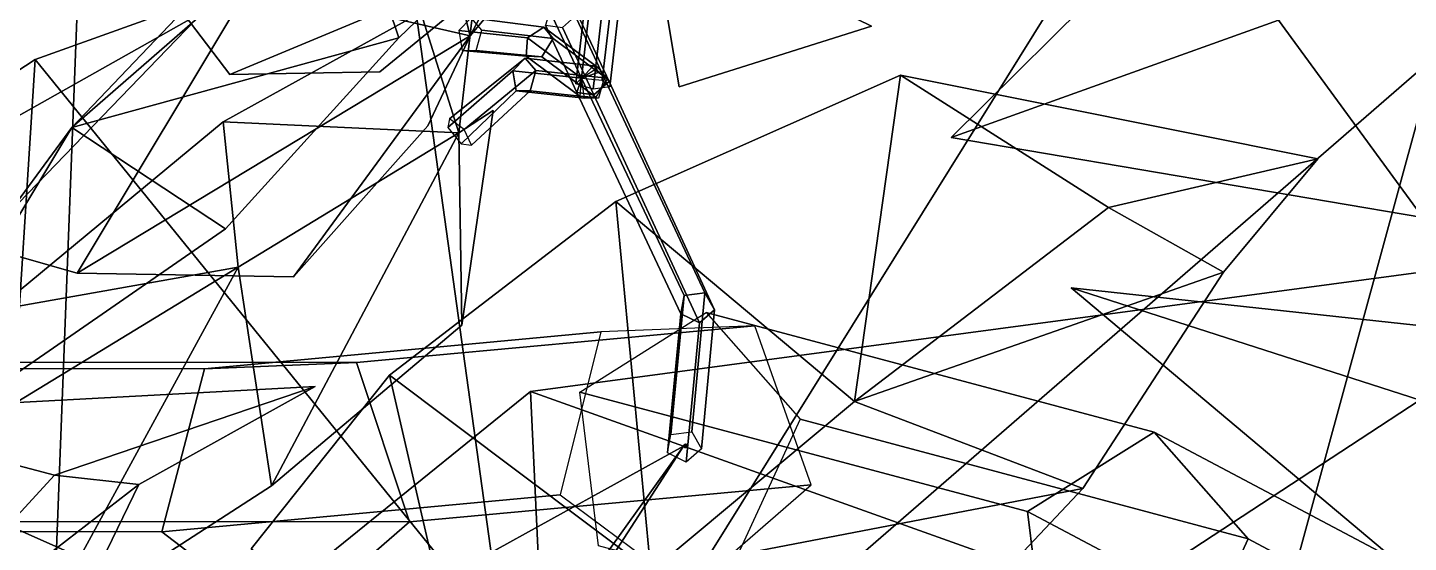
# Model space of a CAD drawing. Header units: metres. Extents: x -208 to 315, y -224 to 287.
# Drawn here: x 107.14 to 137.41, y 128.33 to 139.6 of the extents above; entities that cross this region are included whole.
import ezdxf

# ---------------------------------------------------------------- set-up
doc = ezdxf.new("R2010")
doc.units = ezdxf.units.M

msp = doc.modelspace()

# ---------------------------------------------------------------- linework, layer by layer
at = {"layer": 'Breeder_Intrnd', "color": 3}
for points in [[(122.02, 133.3609, 608.0786), (131.8342, 130.7452, 625.0714), (129.0605, 129.0043, 626.4053), (119.2463, 131.6201, 609.4126)], [(124.0793, 131.0261, 606.5298), (133.8935, 128.4103, 623.5225), (131.8342, 130.7452, 625.0714), (122.02, 133.3609, 608.0786)], [(111.0219, 132.1328, 589.5271), (119.7057, 132.9393, 608.637), (118.819, 129.3723, 609.1901), (110.0895, 128.5638, 589.9835)], [(114.3556, 132.2666, 587.8887), (123.0851, 133.0751, 607.0952), (119.7057, 132.9393, 608.637), (111.0219, 132.1328, 589.5271)], [(115.5146, 128.7815, 587.3173), (124.3185, 129.5933, 606.681), (123.0851, 133.0751, 607.0952), (114.3556, 132.2666, 587.8887)], [(105.0214, 132.2763, 568.8969), (114.3556, 132.2666, 587.8887), (111.0219, 132.1328, 589.5271), (101.6877, 132.1425, 570.5353)], [(106.1804, 128.7912, 568.3255), (115.5146, 128.7815, 587.3173), (114.3556, 132.2666, 587.8887), (105.0214, 132.2763, 568.8969)], [(101.6877, 132.1425, 570.5353), (111.0219, 132.1328, 589.5271), (110.0895, 128.5638, 589.9835), (100.7553, 128.5735, 570.9918)], [(119.2463, 131.6201, 609.4126), (129.0605, 129.0043, 626.4053), (129.4724, 125.6354, 625.6489), (119.6581, 128.2512, 608.6561)], [(122.628, 127.8862, 606.8847), (132.4422, 125.2704, 623.8774), (133.8935, 128.4103, 623.5225), (124.0793, 131.0261, 606.5298)], [(131.8342, 130.7452, 625.0714), (143.1471, 124.7561, 640.7779), (140.3734, 123.0152, 642.1119), (129.0605, 129.0043, 626.4053)], [(133.8935, 128.4103, 623.5225), (144.8621, 122.5615, 638.6962), (143.1471, 124.7561, 640.7779), (131.8342, 130.7452, 625.0714)], [(112.8382, 126.4585, 588.6315), (121.6421, 127.2703, 607.9952), (124.3185, 129.5933, 606.681), (115.5146, 128.7815, 587.3173)], [(110.0895, 128.5638, 589.9835), (118.819, 129.3723, 609.1901), (121.6421, 127.2703, 607.9952), (112.8382, 126.4585, 588.6315)], [(129.0605, 129.0043, 626.4053), (140.3734, 123.0152, 642.1119), (140.4409, 119.7866, 640.8225), (129.4724, 125.6354, 625.6489)], [(103.504, 126.4682, 569.6398), (112.8382, 126.4585, 588.6315), (115.5146, 128.7815, 587.3173), (106.1804, 128.7912, 568.3255)], [(100.7553, 128.5735, 570.9918), (110.0895, 128.5638, 589.9835), (112.8382, 126.4585, 588.6315), (103.504, 126.4682, 569.6398)], [(132.4422, 125.2704, 623.8774), (143.1992, 119.5077, 638.7236), (144.8621, 122.5615, 638.6962), (133.8935, 128.4103, 623.5225)]]:
    msp.add_3dface(points, dxfattribs=at)
at = {"layer": 'Breeder_Leaf', "color": 3}
for points in [[(89.7204, 136.2457, 86.4083), (69.6379, 202.2611, 64.5253), (113.9253, 174.6105, 73.4977)], [(89.7204, 136.2457, 86.4083), (113.9253, 174.6105, 73.4977), (69.6379, 202.2611, 64.5253)], [(154.0528, 159.7351, 98.03906), (89.7204, 136.2457, 86.4083), (113.9253, 174.6105, 73.4977)], [(154.0528, 159.7351, 98.03906), (113.9253, 174.6105, 73.4977), (89.7204, 136.2457, 86.4083)], [(89.7204, 136.2457, 86.4083), (154.0528, 159.7351, 98.03906), (132.1334, 117.4196, 105.927)], [(89.7204, 136.2457, 86.4083), (132.1334, 117.4196, 105.927), (154.0528, 159.7351, 98.03906)], [(107.3074, 138.9071, 146.5523), (141.2963, 151.0705, 141.5739), (130.2476, 110.6597, 157.3264)], [(107.3074, 138.9071, 146.5523), (130.2476, 110.6597, 157.3264), (141.2963, 151.0705, 141.5739)], [(130.2476, 110.6597, 157.3264), (141.2963, 151.0705, 141.5739), (162.5926, 133.1318, 142.7874)], [(130.2476, 110.6597, 157.3264), (162.5926, 133.1318, 142.7874), (141.2963, 151.0705, 141.5739)], [(95.6958, 131.6287, 228.0998), (114.1732, 150.6423, 226.1521), (118.1804, 121.7968, 240.9158)], [(95.6958, 131.6287, 228.0998), (118.1804, 121.7968, 240.9158), (114.1732, 150.6423, 226.1521)], [(118.1804, 121.7968, 240.9158), (114.1732, 150.6423, 226.1521), (133.483, 146.3416, 230.8463)], [(118.1804, 121.7968, 240.9158), (133.483, 146.3416, 230.8463), (114.1732, 150.6423, 226.1521)], [(133.483, 146.3416, 230.8463), (141.7182, 142.2077, 248.3609), (118.1804, 121.7968, 240.9158)], [(133.483, 146.3416, 230.8463), (118.1804, 121.7968, 240.9158), (141.7182, 142.2077, 248.3609)], [(115.3497, 145.3723, 627.457), (116.8436, 139.4226, 620.6005), (112.0145, 140.5326, 623.6674)], [(115.3497, 145.3723, 627.457), (112.0145, 140.5326, 623.6674), (116.8436, 139.4226, 620.6005)], [(115.3497, 145.3723, 627.457), (119.0946, 143.6965, 623.6519), (116.8436, 139.4226, 620.6005)], [(115.3497, 145.3723, 627.457), (116.8436, 139.4226, 620.6005), (119.0946, 143.6965, 623.6519)], [(127.3832, 137.1948, 690.0736), (134.6747, 144.418, 695.021), (134.5637, 139.7676, 692.591)], [(127.3832, 137.1948, 690.0736), (134.5637, 139.7676, 692.591), (134.6747, 144.418, 695.021)], [(108.3868, 143.9746, 176.6775), (74.4302, 108.7597, 167.5458), (78.5801, 140.8861, 157.9417)], [(108.3868, 143.9746, 176.6775), (78.5801, 140.8861, 157.9417), (74.4302, 108.7597, 167.5458)], [(74.4302, 108.7597, 167.5458), (108.3868, 143.9746, 176.6775), (107.0762, 109.9461, 182.8236)], [(74.4302, 108.7597, 167.5458), (107.0762, 109.9461, 182.8236), (108.3868, 143.9746, 176.6775)], [(116.8436, 139.4226, 620.6005), (119.0946, 143.6965, 623.6519), (119.5691, 142.6711, 619.3624)], [(116.8436, 139.4226, 620.6005), (119.5691, 142.6711, 619.3624), (119.0946, 143.6965, 623.6519)], [(142.0011, 142.6677, 691.0945), (137.725, 135.4455, 693.2221), (134.5637, 139.7676, 692.591)], [(142.0011, 142.6677, 691.0945), (134.5637, 139.7676, 692.591), (137.725, 135.4455, 693.2221)], [(118.1487, 141.319, 620.2778), (111.5745, 138.5735, 620.7775), (108.6913, 142.375, 623.5412)], [(118.1487, 141.319, 620.2778), (108.6913, 142.375, 623.5412), (111.5745, 138.5735, 620.7775)], [(118.1804, 121.7968, 240.9158), (141.7182, 142.2077, 248.3609), (135.6362, 119.3306, 259.7283)], [(118.1804, 121.7968, 240.9158), (135.6362, 119.3306, 259.7283), (141.7182, 142.2077, 248.3609)], [(120.8061, 141.9992, 618.2952), (125.6393, 139.632, 616.3764), (121.428, 138.3034, 615.9567)], [(120.8061, 141.9992, 618.2952), (121.428, 138.3034, 615.9567), (125.6393, 139.632, 616.3764)], [(112.0145, 140.5326, 623.6674), (103.3046, 135.6259, 624.7575), (106.5903, 141.7696, 627.1279)], [(112.0145, 140.5326, 623.6674), (106.5903, 141.7696, 627.1279), (103.3046, 135.6259, 624.7575)], [(116.5963, 137.296, 619.925), (115.7629, 139.9332, 624.9246), (117.087, 141.5495, 621.0117)], [(116.5963, 137.296, 619.925), (117.087, 141.5495, 621.0117), (115.7629, 139.9332, 624.9246)], [(118.1487, 141.319, 620.2778), (114.8622, 138.6375, 617.2852), (111.5745, 138.5735, 620.7775)], [(118.1487, 141.319, 620.2778), (111.5745, 138.5735, 620.7775), (114.8622, 138.6375, 617.2852)], [(108.2282, 134.2284, 620.5406), (103.3046, 135.6259, 624.7575), (112.0145, 140.5326, 623.6674)], [(108.2282, 134.2284, 620.5406), (112.0145, 140.5326, 623.6674), (103.3046, 135.6259, 624.7575)], [(116.8436, 139.4226, 620.6005), (108.2282, 134.2284, 620.5406), (112.0145, 140.5326, 623.6674)], [(116.8436, 139.4226, 620.6005), (112.0145, 140.5326, 623.6674), (108.2282, 134.2284, 620.5406)], [(111.4306, 137.5388, 627.5342), (115.7629, 139.9332, 624.9246), (116.5963, 137.296, 619.925)], [(111.4306, 137.5388, 627.5342), (116.5963, 137.296, 619.925), (115.7629, 139.9332, 624.9246)], [(137.725, 135.4455, 693.2221), (127.3832, 137.1948, 690.0736), (134.5637, 139.7676, 692.591)], [(137.725, 135.4455, 693.2221), (134.5637, 139.7676, 692.591), (127.3832, 137.1948, 690.0736)], [(116.8436, 139.4226, 620.6005), (112.9755, 134.1456, 617.7371), (108.2282, 134.2284, 620.5406)], [(116.8436, 139.4226, 620.6005), (108.2282, 134.2284, 620.5406), (112.9755, 134.1456, 617.7371)], [(116.8436, 139.4226, 620.6005), (115.92, 137.4502, 615.8882), (112.9755, 134.1456, 617.7371)], [(116.8436, 139.4226, 620.6005), (112.9755, 134.1456, 617.7371), (115.92, 137.4502, 615.8882)], [(79.09665, 120.4481, 152.2896), (107.3074, 138.9071, 146.5523), (104.2767, 91.4248, 167.1801)], [(79.09665, 120.4481, 152.2896), (104.2767, 91.4248, 167.1801), (107.3074, 138.9071, 146.5523)], [(104.2767, 91.4248, 167.1801), (107.3074, 138.9071, 146.5523), (130.2476, 110.6597, 157.3264)], [(104.2767, 91.4248, 167.1801), (130.2476, 110.6597, 157.3264), (107.3074, 138.9071, 146.5523)], [(120.0394, 135.796, 564.4664), (126.2752, 138.5638, 562.4431), (125.2648, 131.4158, 567.3699)], [(120.0394, 135.796, 564.4664), (125.2648, 131.4158, 567.3699), (126.2752, 138.5638, 562.4431)], [(125.2648, 131.4158, 567.3699), (126.2752, 138.5638, 562.4431), (130.8333, 135.6658, 563.1107)], [(125.2648, 131.4158, 567.3699), (130.8333, 135.6658, 563.1107), (126.2752, 138.5638, 562.4431)], [(126.2752, 138.5638, 562.4431), (135.4204, 136.73, 556.5105), (130.8333, 135.6658, 563.1107)], [(126.2752, 138.5638, 562.4431), (130.8333, 135.6658, 563.1107), (135.4204, 136.73, 556.5105)], [(116.5963, 137.296, 619.925), (117.3474, 137.789, 614.8122), (116.6588, 133.0876, 614.155)], [(116.5963, 137.296, 619.925), (116.6588, 133.0876, 614.155), (117.3474, 137.789, 614.8122)], [(111.7578, 134.3602, 621.3136), (106.441, 133.4192, 629.3119), (111.4306, 137.5388, 627.5342)], [(111.7578, 134.3602, 621.3136), (111.4306, 137.5388, 627.5342), (106.441, 133.4192, 629.3119)], [(111.4306, 137.5388, 627.5342), (116.5963, 137.296, 619.925), (111.7578, 134.3602, 621.3136)], [(111.4306, 137.5388, 627.5342), (111.7578, 134.3602, 621.3136), (116.5963, 137.296, 619.925)], [(116.5963, 137.296, 619.925), (112.4922, 129.5676, 614.9616), (111.7578, 134.3602, 621.3136)], [(116.5963, 137.296, 619.925), (111.7578, 134.3602, 621.3136), (112.4922, 129.5676, 614.9616)], [(116.5963, 137.296, 619.925), (116.6588, 133.0876, 614.155), (112.4922, 129.5676, 614.9616)], [(116.5963, 137.296, 619.925), (112.4922, 129.5676, 614.9616), (116.6588, 133.0876, 614.155)], [(135.4204, 136.73, 556.5105), (133.3551, 134.2505, 567.5495), (130.8333, 135.6658, 563.1107)], [(135.4204, 136.73, 556.5105), (130.8333, 135.6658, 563.1107), (133.3551, 134.2505, 567.5495)], [(132.1334, 117.4196, 105.927), (68.177, 102.1673, 97.992), (89.7204, 136.2457, 86.4083)], [(132.1334, 117.4196, 105.927), (89.7204, 136.2457, 86.4083), (68.177, 102.1673, 97.992)], [(115.0789, 131.9913, 566.8145), (120.0394, 135.796, 564.4664), (120.8015, 127.6962, 570.4965)], [(115.0789, 131.9913, 566.8145), (120.8015, 127.6962, 570.4965), (120.0394, 135.796, 564.4664)], [(120.8015, 127.6962, 570.4965), (120.0394, 135.796, 564.4664), (125.2648, 131.4158, 567.3699)], [(120.8015, 127.6962, 570.4965), (125.2648, 131.4158, 567.3699), (120.0394, 135.796, 564.4664)], [(130.8333, 135.6658, 563.1107), (133.3551, 134.2505, 567.5495), (125.2648, 131.4158, 567.3699)], [(130.8333, 135.6658, 563.1107), (125.2648, 131.4158, 567.3699), (133.3551, 134.2505, 567.5495)], [(118.163, 131.6312, 312.8391), (143.0243, 134.9624, 300.465), (130.9641, 127.0671, 315.0619)], [(118.163, 131.6312, 312.8391), (130.9641, 127.0671, 315.0619), (143.0243, 134.9624, 300.465)], [(143.0243, 134.9624, 300.465), (136.9622, 123.4174, 326.48), (130.9641, 127.0671, 315.0619)], [(143.0243, 134.9624, 300.465), (130.9641, 127.0671, 315.0619), (136.9622, 123.4174, 326.48)], [(111.7578, 134.3602, 621.3136), (107.3183, 126.2226, 617.4152), (106.3274, 131.0475, 622.8831)], [(111.7578, 134.3602, 621.3136), (106.3274, 131.0475, 622.8831), (107.3183, 126.2226, 617.4152)], [(106.441, 133.4192, 629.3119), (111.7578, 134.3602, 621.3136), (106.3274, 131.0475, 622.8831)], [(106.441, 133.4192, 629.3119), (106.3274, 131.0475, 622.8831), (111.7578, 134.3602, 621.3136)], [(112.4922, 129.5676, 614.9616), (107.3183, 126.2226, 617.4152), (111.7578, 134.3602, 621.3136)], [(112.4922, 129.5676, 614.9616), (111.7578, 134.3602, 621.3136), (107.3183, 126.2226, 617.4152)], [(125.2648, 131.4158, 567.3699), (133.3551, 134.2505, 567.5495), (130.2694, 129.5105, 571.7233)], [(125.2648, 131.4158, 567.3699), (130.2694, 129.5105, 571.7233), (133.3551, 134.2505, 567.5495)], [(138.0736, 127.1365, 687.14), (130.0194, 133.9011, 690.1888), (137.6642, 131.4426, 690.3589)], [(138.0736, 127.1365, 687.14), (137.6642, 131.4426, 690.3589), (130.0194, 133.9011, 690.1888)], [(130.0194, 133.9011, 690.1888), (140.4685, 132.7766, 694.5898), (137.6642, 131.4426, 690.3589)], [(130.0194, 133.9011, 690.1888), (137.6642, 131.4426, 690.3589), (140.4685, 132.7766, 694.5898)], [(162.5926, 133.1318, 142.7874), (172.7513, 119.4898, 163.922), (130.2476, 110.6597, 157.3264)], [(162.5926, 133.1318, 142.7874), (130.2476, 110.6597, 157.3264), (172.7513, 119.4898, 163.922)], [(116.8309, 124.3986, 573.2885), (112.0434, 128.1859, 569.4856), (115.0789, 131.9913, 566.8145)], [(116.8309, 124.3986, 573.2885), (115.0789, 131.9913, 566.8145), (112.0434, 128.1859, 569.4856)], [(116.8309, 124.3986, 573.2885), (115.0789, 131.9913, 566.8145), (120.8015, 127.6962, 570.4965)], [(116.8309, 124.3986, 573.2885), (120.8015, 127.6962, 570.4965), (115.0789, 131.9913, 566.8145)], [(102.5794, 131.1566, 483.2004), (113.4453, 131.7414, 479.2381), (107.7359, 129.7987, 485.2195)], [(102.5794, 131.1566, 483.2004), (107.7359, 129.7987, 485.2195), (113.4453, 131.7414, 479.2381)], [(113.4453, 131.7414, 479.2381), (109.5852, 129.5954, 490.4482), (107.7359, 129.7987, 485.2195)], [(113.4453, 131.7414, 479.2381), (107.7359, 129.7987, 485.2195), (109.5852, 129.5954, 490.4482)], [(106.512, 101.2159, 247.829), (95.6958, 131.6287, 228.0998), (118.1804, 121.7968, 240.9158)], [(106.512, 101.2159, 247.829), (118.1804, 121.7968, 240.9158), (95.6958, 131.6287, 228.0998)], [(104.2584, 120.3912, 314.9655), (118.163, 131.6312, 312.8391), (119.1029, 111.7603, 322.499)], [(104.2584, 120.3912, 314.9655), (119.1029, 111.7603, 322.499), (118.163, 131.6312, 312.8391)], [(119.1029, 111.7603, 322.499), (118.163, 131.6312, 312.8391), (130.9641, 127.0671, 315.0619)], [(119.1029, 111.7603, 322.499), (130.9641, 127.0671, 315.0619), (118.163, 131.6312, 312.8391)], [(130.2694, 129.5105, 571.7233), (120.8015, 127.6962, 570.4965), (125.2648, 131.4158, 567.3699)], [(130.2694, 129.5105, 571.7233), (125.2648, 131.4158, 567.3699), (120.8015, 127.6962, 570.4965)], [(107.3183, 126.2226, 617.4152), (101.6133, 124.0195, 620.9557), (106.3274, 131.0475, 622.8831)], [(107.3183, 126.2226, 617.4152), (106.3274, 131.0475, 622.8831), (101.6133, 124.0195, 620.9557)], [(102.5515, 124.1689, 489.1174), (102.5794, 131.1566, 483.2004), (107.7359, 129.7987, 485.2195)], [(102.5515, 124.1689, 489.1174), (107.7359, 129.7987, 485.2195), (102.5794, 131.1566, 483.2004)], [(107.7359, 129.7987, 485.2195), (109.5852, 129.5954, 490.4482), (102.5515, 124.1689, 489.1174)], [(107.7359, 129.7987, 485.2195), (102.5515, 124.1689, 489.1174), (109.5852, 129.5954, 490.4482)], [(102.5515, 124.1689, 489.1174), (109.5852, 129.5954, 490.4482), (106.9932, 124.2675, 494.8213)], [(102.5515, 124.1689, 489.1174), (106.9932, 124.2675, 494.8213), (109.5852, 129.5954, 490.4482)], [(120.8015, 127.6962, 570.4965), (130.2694, 129.5105, 571.7233), (126.0114, 124.9889, 574.3852)], [(120.8015, 127.6962, 570.4965), (126.0114, 124.9889, 574.3852), (130.2694, 129.5105, 571.7233)]]:
    msp.add_3dface(points, dxfattribs=at)
at = {"layer": 'Breeder_Mrstm', "color": 3}
for points in [[(121.5457, 130.4728, 607.9985), (121.5714, 130.4784, 607.9891), (121.5217, 130.4396, 607.9167)], [(121.5457, 130.4728, 607.9985), (121.5217, 130.4396, 607.9167), (121.5714, 130.4784, 607.9891)], [(121.5217, 130.4396, 607.9167), (121.5599, 130.4761, 607.9911), (121.5797, 130.463, 607.9835)], [(121.5217, 130.4396, 607.9167), (121.5797, 130.463, 607.9835), (121.5599, 130.4761, 607.9911)], [(121.5217, 130.4396, 607.9167), (121.5287, 130.4563, 608.0061), (121.5457, 130.4728, 607.9985)], [(121.5217, 130.4396, 607.9167), (121.5457, 130.4728, 607.9985), (121.5287, 130.4563, 608.0061)], [(121.5278, 130.4408, 608.008), (121.5313, 130.4686, 608.0077), (121.5217, 130.4396, 607.9167)], [(121.5278, 130.4408, 608.008), (121.5217, 130.4396, 607.9167), (121.5313, 130.4686, 608.0077)], [(121.5797, 130.463, 607.9835), (121.593, 130.4386, 607.9809), (121.5217, 130.4396, 607.9167)], [(121.5797, 130.463, 607.9835), (121.5217, 130.4396, 607.9167), (121.593, 130.4386, 607.9809)], [(121.5217, 130.4396, 607.9167), (121.5866, 130.4495, 607.9801), (121.582, 130.4253, 607.984)], [(121.5217, 130.4396, 607.9167), (121.582, 130.4253, 607.984), (121.5866, 130.4495, 607.9801)], [(121.5217, 130.4396, 607.9167), (121.5368, 130.418, 608.004), (121.5278, 130.4408, 608.008)], [(121.5217, 130.4396, 607.9167), (121.5278, 130.4408, 608.008), (121.5368, 130.418, 608.004)], [(121.5217, 130.4396, 607.9167), (121.5723, 130.4138, 607.988), (121.5502, 130.4117, 607.9991)], [(121.5217, 130.4396, 607.9167), (121.5502, 130.4117, 607.9991), (121.5723, 130.4138, 607.988)], [(121.5502, 130.4117, 607.9991), (121.5279, 130.4236, 608.0112), (121.5217, 130.4396, 607.9167)], [(121.5502, 130.4117, 607.9991), (121.5217, 130.4396, 607.9167), (121.5279, 130.4236, 608.0112)], [(121.582, 130.4253, 607.984), (121.5658, 130.4052, 607.9947), (121.5217, 130.4396, 607.9167)], [(121.582, 130.4253, 607.984), (121.5217, 130.4396, 607.9167), (121.5658, 130.4052, 607.9947)], [(121.5278, 130.4408, 608.008), (121.5442, 130.443, 608.0417), (121.5313, 130.4686, 608.0077)], [(121.5278, 130.4408, 608.008), (121.5313, 130.4686, 608.0077), (121.5442, 130.443, 608.0417)], [(121.5278, 130.4408, 608.008), (121.5517, 130.4169, 608.0386), (121.5442, 130.443, 608.0417)], [(121.5278, 130.4408, 608.008), (121.5442, 130.443, 608.0417), (121.5517, 130.4169, 608.0386)], [(121.5368, 130.418, 608.004), (121.5517, 130.4169, 608.0386), (121.5278, 130.4408, 608.008)], [(121.5368, 130.418, 608.004), (121.5278, 130.4408, 608.008), (121.5517, 130.4169, 608.0386)], [(121.5279, 130.4236, 608.0112), (121.5653, 130.4142, 608.0334), (121.5443, 130.4301, 608.041)], [(121.5279, 130.4236, 608.0112), (121.5443, 130.4301, 608.041), (121.5653, 130.4142, 608.0334)], [(121.5287, 130.4563, 608.0061), (121.5418, 130.4576, 608.0413), (121.5457, 130.4728, 607.9985)], [(121.5287, 130.4563, 608.0061), (121.5457, 130.4728, 607.9985), (121.5418, 130.4576, 608.0413)], [(121.5313, 130.4686, 608.0077), (121.5442, 130.443, 608.0417), (121.5507, 130.4691, 608.0364)], [(121.5313, 130.4686, 608.0077), (121.5507, 130.4691, 608.0364), (121.5442, 130.443, 608.0417)], [(121.5457, 130.4728, 607.9985), (121.5418, 130.4576, 608.0413), (121.5621, 130.4736, 608.0323)], [(121.5457, 130.4728, 607.9985), (121.5621, 130.4736, 608.0323), (121.5418, 130.4576, 608.0413)], [(121.5457, 130.4728, 607.9985), (121.5621, 130.4736, 608.0323), (121.5714, 130.4784, 607.9891)], [(121.5457, 130.4728, 607.9985), (121.5714, 130.4784, 607.9891), (121.5621, 130.4736, 608.0323)], [(121.5599, 130.4761, 607.9911), (121.5746, 130.48, 608.0255), (121.5797, 130.463, 607.9835)], [(121.5599, 130.4761, 607.9911), (121.5797, 130.463, 607.9835), (121.5746, 130.48, 608.0255)], [(121.5714, 130.4784, 607.9891), (121.5621, 130.4736, 608.0323), (121.5866, 130.474, 608.0199)], [(121.5714, 130.4784, 607.9891), (121.5866, 130.474, 608.0199), (121.5621, 130.4736, 608.0323)], [(121.5797, 130.463, 607.9835), (121.5746, 130.48, 608.0255), (121.5949, 130.4633, 608.0179)], [(121.5797, 130.463, 607.9835), (121.5949, 130.4633, 608.0179), (121.5746, 130.48, 608.0255)], [(121.5797, 130.463, 607.9835), (121.5949, 130.4633, 608.0179), (121.593, 130.4386, 607.9809)], [(121.5797, 130.463, 607.9835), (121.593, 130.4386, 607.9809), (121.5949, 130.4633, 608.0179)], [(121.5866, 130.4495, 607.9801), (121.604, 130.4525, 608.0133), (121.582, 130.4253, 607.984)], [(121.5866, 130.4495, 607.9801), (121.582, 130.4253, 607.984), (121.604, 130.4525, 608.0133)], [(121.582, 130.4253, 607.984), (121.604, 130.4525, 608.0133), (121.5965, 130.4267, 608.0187)], [(121.582, 130.4253, 607.984), (121.5965, 130.4267, 608.0187), (121.604, 130.4525, 608.0133)], [(121.593, 130.4386, 607.9809), (121.5949, 130.4633, 608.0179), (121.6025, 130.4373, 608.0142)], [(121.593, 130.4386, 607.9809), (121.6025, 130.4373, 608.0142), (121.5949, 130.4633, 608.0179)], [(121.5502, 130.4117, 607.9991), (121.5653, 130.4142, 608.0334), (121.5279, 130.4236, 608.0112)], [(121.5502, 130.4117, 607.9991), (121.5279, 130.4236, 608.0112), (121.5653, 130.4142, 608.0334)], [(121.5502, 130.4117, 607.9991), (121.5899, 130.4137, 608.0214), (121.5653, 130.4142, 608.0334)], [(121.5502, 130.4117, 607.9991), (121.5653, 130.4142, 608.0334), (121.5899, 130.4137, 608.0214)], [(121.5723, 130.4138, 607.988), (121.5899, 130.4137, 608.0214), (121.5502, 130.4117, 607.9991)], [(121.5723, 130.4138, 607.988), (121.5502, 130.4117, 607.9991), (121.5899, 130.4137, 608.0214)], [(121.582, 130.4253, 607.984), (121.5965, 130.4267, 608.0187), (121.5658, 130.4052, 607.9947)], [(121.582, 130.4253, 607.984), (121.5658, 130.4052, 607.9947), (121.5965, 130.4267, 608.0187)], [(121.5658, 130.4052, 607.9947), (121.5965, 130.4267, 608.0187), (121.5761, 130.4105, 608.0273)], [(121.5658, 130.4052, 607.9947), (121.5761, 130.4105, 608.0273), (121.5965, 130.4267, 608.0187)]]:
    msp.add_3dface(points, dxfattribs=at)
at = {"layer": 'Breeder_Petiole', "color": 3}
for points in [[(119.714, 138.6426, 617.6567), (119.0257, 140.1147, 618.8572), (118.5928, 139.9662, 618.791), (119.281, 138.4941, 617.5905)], [(119.8878, 138.4235, 618.025), (119.1996, 139.8956, 619.2255), (119.0257, 140.1147, 618.8572), (119.714, 138.6426, 617.6567)], [(119.281, 138.4941, 617.5905), (119.5036, 140.408, 618.1984), (119.3795, 140.2863, 618.627), (119.157, 138.3724, 618.0191)], [(119.157, 138.3724, 618.0191), (119.3795, 140.2863, 618.627), (119.7609, 140.1679, 618.8603), (119.5383, 138.254, 618.2524)], [(119.7402, 138.452, 617.5549), (119.9628, 140.3659, 618.1628), (119.5036, 140.408, 618.1984), (119.281, 138.4941, 617.5905)], [(119.5383, 138.254, 618.2524), (119.7609, 140.1679, 618.8603), (120.1268, 140.2178, 618.5691), (119.9042, 138.3039, 617.9612)], [(119.9042, 138.3039, 617.9612), (120.1268, 140.2178, 618.5691), (119.9628, 140.3659, 618.1628), (119.7402, 138.452, 617.5549)], [(118.4616, 139.6144, 619.1298), (116.8644, 139.816, 620.576), (116.5994, 139.5419, 620.3141), (118.0977, 139.379, 618.9685)], [(118.6611, 139.3629, 619.4627), (117.1008, 139.5501, 620.8714), (116.8644, 139.816, 620.576), (118.4616, 139.6144, 619.1298)], [(119.281, 138.4941, 617.5905), (118.5928, 139.9662, 618.791), (118.4949, 139.654, 619.1179), (119.1832, 138.1819, 617.9174)], [(119.5548, 138.1344, 618.1885), (118.8665, 139.6065, 619.389), (119.1996, 139.8956, 619.2255), (119.8878, 138.4235, 618.025)], [(118.0977, 139.379, 618.9685), (116.5994, 139.5419, 620.3141), (116.6696, 139.104, 620.4453), (118.0689, 138.9798, 619.2002)], [(118.4148, 138.9647, 619.5068), (116.9786, 139.1034, 620.7894), (117.1008, 139.5501, 620.8714), (118.6611, 139.3629, 619.4627)], [(119.6449, 138.7296, 617.7518), (118.4616, 139.6144, 619.1298), (118.0977, 139.379, 618.9685), (119.281, 138.4941, 617.5905)], [(119.8445, 138.478, 618.0847), (118.6611, 139.3629, 619.4627), (118.4616, 139.6144, 619.1298), (119.6449, 138.7296, 617.7518)], [(119.1832, 138.1819, 617.9174), (118.4949, 139.654, 619.1179), (118.8665, 139.6065, 619.389), (119.5548, 138.1344, 618.1885)], [(119.281, 138.4941, 617.5905), (118.0977, 139.379, 618.9685), (118.0689, 138.9798, 619.2002), (119.2522, 138.0949, 617.8222)], [(119.5981, 138.0798, 618.1288), (118.4148, 138.9647, 619.5068), (118.6611, 139.3629, 619.4627), (119.8445, 138.478, 618.0847)], [(118.0477, 138.9312, 619.198), (116.392, 137.6065, 620.0579), (116.3521, 137.4153, 619.6387), (117.7827, 138.657, 618.9362)], [(118.2841, 138.6652, 619.4934), (116.7123, 137.3715, 620.2947), (116.392, 137.6065, 620.0579), (118.0477, 138.9312, 619.198)], [(118.0689, 138.9798, 619.2002), (116.6696, 139.104, 620.4453), (116.9786, 139.1034, 620.7894), (118.4148, 138.9647, 619.5068)], [(119.546, 138.7682, 617.8524), (118.0477, 138.9312, 619.198), (117.7827, 138.657, 618.9362), (119.281, 138.4941, 617.5905)], [(119.7824, 138.5023, 618.1478), (118.2841, 138.6652, 619.4934), (118.0477, 138.9312, 619.198), (119.546, 138.7682, 617.8524)], [(119.2522, 138.0949, 617.8222), (118.0689, 138.9798, 619.2002), (118.4148, 138.9647, 619.5068), (119.5981, 138.0798, 618.1288)], [(117.7827, 138.657, 618.9362), (116.3521, 137.4153, 619.6387), (116.6474, 137.0603, 619.6124), (117.8529, 138.2191, 619.0673)], [(118.1619, 138.2185, 619.4114), (116.8725, 137.0288, 620.0152), (116.7123, 137.3715, 620.2947), (118.2841, 138.6652, 619.4934)], [(119.281, 138.4941, 617.5905), (117.7827, 138.657, 618.9362), (117.8529, 138.2191, 619.0673), (119.3512, 138.0562, 617.7217)], [(119.6602, 138.0556, 618.0658), (118.1619, 138.2185, 619.4114), (118.2841, 138.6652, 619.4934), (119.7824, 138.5023, 618.1478)], [(121.9892, 133.7955, 613.7225), (119.714, 138.6426, 617.6567), (119.281, 138.4941, 617.5905), (121.5328, 133.7399, 613.773)], [(122.2011, 133.4252, 613.9011), (119.8878, 138.4235, 618.025), (119.714, 138.6426, 617.6567), (121.9892, 133.7955, 613.7225)], [(121.5328, 133.7399, 613.773), (119.281, 138.4941, 617.5905), (119.1832, 138.1819, 617.9174), (121.4584, 133.3348, 613.9832)], [(121.868, 133.1361, 614.0646), (119.5548, 138.1344, 618.1885), (119.8878, 138.4235, 618.025), (122.2011, 133.4252, 613.9011)], [(117.8529, 138.2191, 619.0673), (116.6474, 137.0603, 619.6124), (116.8725, 137.0288, 620.0152), (118.1619, 138.2185, 619.4114)], [(119.3512, 138.0562, 617.7217), (117.8529, 138.2191, 619.0673), (118.1619, 138.2185, 619.4114), (119.6602, 138.0556, 618.0658)], [(121.4584, 133.3348, 613.9832), (119.1832, 138.1819, 617.9174), (119.5548, 138.1344, 618.1885), (121.868, 133.1361, 614.0646)], [(121.6998, 130.7498, 607.7498), (121.9892, 133.7955, 613.7225), (121.5328, 133.7399, 613.773), (121.2435, 130.6943, 607.8003)], [(121.9117, 130.3795, 607.9284), (122.2011, 133.4252, 613.9011), (121.9892, 133.7955, 613.7225), (121.6998, 130.7498, 607.7498)], [(121.2435, 130.6943, 607.8003), (121.5328, 133.7399, 613.773), (121.4584, 133.3348, 613.9832), (121.169, 130.2891, 608.0105)], [(121.169, 130.2891, 608.0105), (121.4584, 133.3348, 613.9832), (121.868, 133.1361, 614.0646), (121.5787, 130.0905, 608.0919)], [(121.5787, 130.0905, 608.0919), (121.868, 133.1361, 614.0646), (122.2011, 133.4252, 613.9011), (121.9117, 130.3795, 607.9284)], [(103.4896, 129.9935, 569.848), (108.3792, 127.3722, 573.7063), (108.0843, 127.0296, 573.8473), (103.1946, 129.6508, 569.989)], [(103.7093, 129.8418, 569.4665), (108.599, 127.2205, 573.3248), (108.3792, 127.3722, 573.7063), (103.4896, 129.9935, 569.848)], [(103.5554, 129.4129, 569.3701), (108.4451, 126.7916, 573.2284), (108.599, 127.2205, 573.3248), (103.7093, 129.8418, 569.4665)], [(103.1946, 129.6508, 569.989), (108.0843, 127.0296, 573.8473), (108.1288, 126.6743, 573.5495), (103.2392, 129.2956, 569.6912)], [(103.2392, 129.2956, 569.6912), (108.1288, 126.6743, 573.5495), (108.4451, 126.7916, 573.2284), (103.5554, 129.4129, 569.3701)]]:
    msp.add_3dface(points, dxfattribs=at)
at = {"layer": 'Breeder_Stipule', "color": 3}
for points in [[(108.1137, 137.4144, 567.8047), (110.8183, 139.7642, 560.8809), (113.9019, 143.4795, 565.1945)], [(108.1137, 137.4144, 567.8047), (113.9019, 143.4795, 565.1945), (110.8183, 139.7642, 560.8809)], [(113.9019, 143.4795, 565.1945), (115.2837, 139.3813, 569.5778), (108.1137, 137.4144, 567.8047)], [(113.9019, 143.4795, 565.1945), (108.1137, 137.4144, 567.8047), (115.2837, 139.3813, 569.5778)], [(119.4237, 143.3657, 566.119), (115.2837, 139.3813, 569.5778), (113.9019, 143.4795, 565.1945)], [(119.4237, 143.3657, 566.119), (113.9019, 143.4795, 565.1945), (115.2837, 139.3813, 569.5778)], [(108.1137, 137.4144, 567.8047), (106.739, 135.5494, 561.9443), (110.8183, 139.7642, 560.8809)], [(108.1137, 137.4144, 567.8047), (110.8183, 139.7642, 560.8809), (106.739, 135.5494, 561.9443)], [(108.1137, 137.4144, 567.8047), (115.2837, 139.3813, 569.5778), (111.4784, 135.1966, 572.254)], [(108.1137, 137.4144, 567.8047), (111.4784, 135.1966, 572.254), (115.2837, 139.3813, 569.5778)], [(103.4371, 129.6399, 569.6743), (106.739, 135.5494, 561.9443), (108.1137, 137.4144, 567.8047)], [(103.4371, 129.6399, 569.6743), (108.1137, 137.4144, 567.8047), (106.739, 135.5494, 561.9443)], [(108.1137, 137.4144, 567.8047), (111.4784, 135.1966, 572.254), (103.4371, 129.6399, 569.6743)], [(108.1137, 137.4144, 567.8047), (103.4371, 129.6399, 569.6743), (111.4784, 135.1966, 572.254)], [(144.2252, 131.0011, 697.5662), (142.6848, 126.3298, 697.5601), (135.7608, 125.3541, 698.8809)], [(144.2252, 131.0011, 697.5662), (135.7608, 125.3541, 698.8809), (142.6848, 126.3298, 697.5601)], [(121.5217, 130.4396, 607.9167), (112.7937, 125.6161, 605.7559), (116.345, 123.2255, 610.3204)], [(121.5217, 130.4396, 607.9167), (116.345, 123.2255, 610.3204), (112.7937, 125.6161, 605.7559)], [(116.345, 123.2255, 610.3204), (118.0788, 125.1173, 615.701), (121.5217, 130.4396, 607.9167)], [(116.345, 123.2255, 610.3204), (121.5217, 130.4396, 607.9167), (118.0788, 125.1173, 615.701)]]:
    msp.add_3dface(points, dxfattribs=at)

doc.saveas('drawing.dxf')
